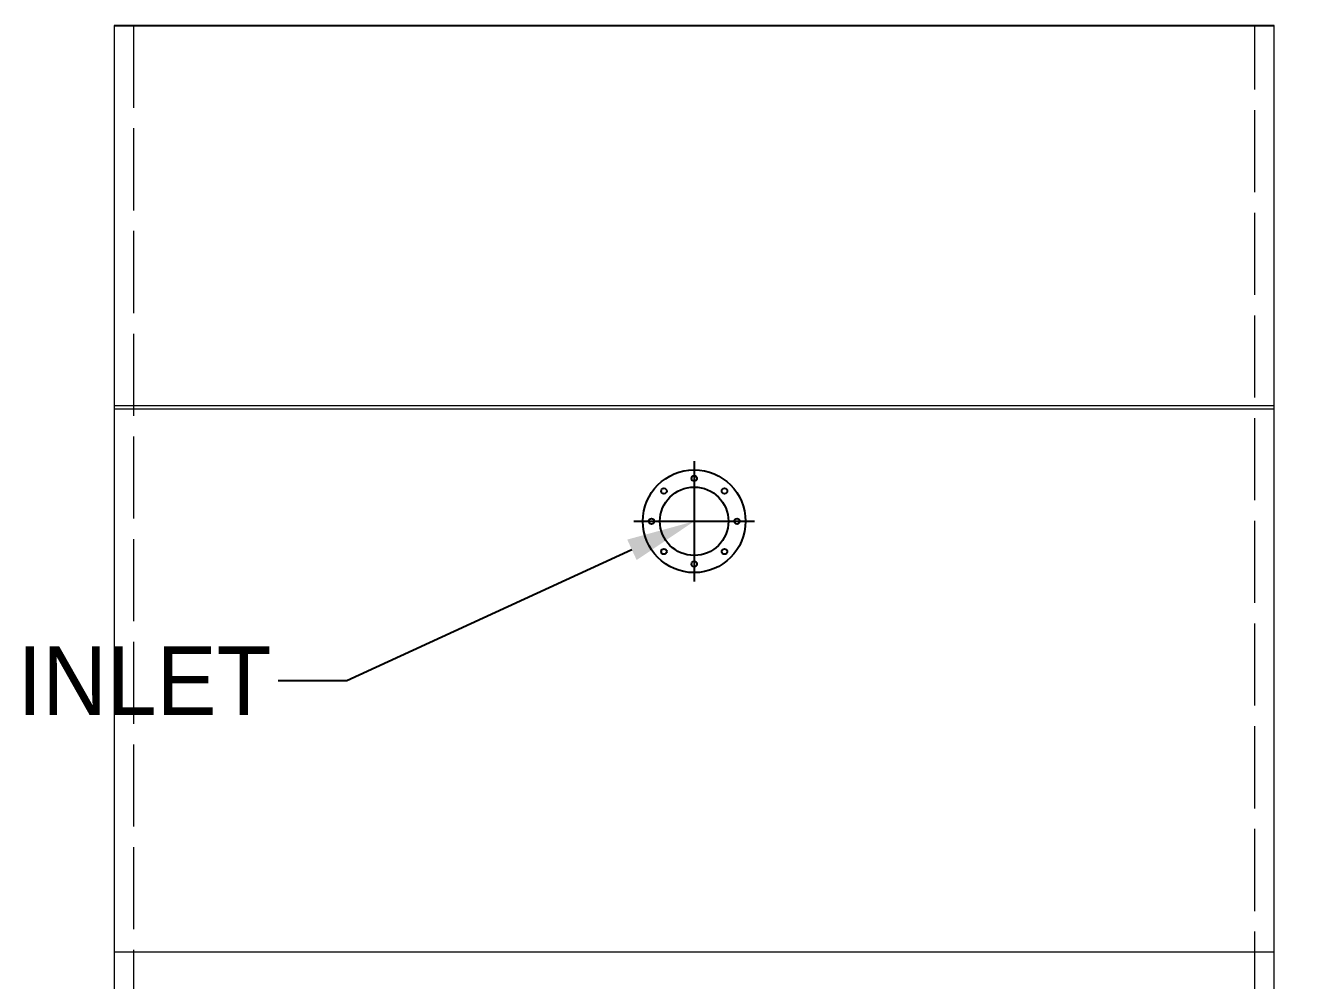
# Model space of a CAD drawing. Header units: millimetres. Extents: x 123490 to 162203, y 41590 to 62385.
# Drawn here: x 147854 to 150654, y 49114 to 51206 of the extents above; entities that cross this region are included whole.
import ezdxf
from ezdxf import colors
from ezdxf.entities.mleader import LeaderData, LeaderLine
from ezdxf.enums import TextEntityAlignment as Align
from ezdxf.math import Vec2, Vec3

# ---------------------------------------------------------------- set-up
doc = ezdxf.new("R2010")
doc.units = ezdxf.units.MM
doc.header["$LTSCALE"] = 30
doc.header["$MEASUREMENT"] = 0
doc.linetypes.add('CENTER', pattern=[2, 1.25, -0.25, 0.25, -0.25])
doc.linetypes.add('DASHED', pattern=[15, 12, -3])
doc.layers.get('0').update_dxf_attribs({"linetype": 'CONTINUOUS'})
doc.layers.get('DEFPOINTS').update_dxf_attribs({"color": 143, "linetype": 'CONTINUOUS'})
for name, color, linetype in [('center', 1, 'CENTER'), ('냉각탑_dim', 1, 'CONTINUOUS'), ('냉각탑_text', 3, 'CONTINUOUS')]:
    doc.layers.add(name, color=color, linetype=linetype)
doc.styles.add('HY울릉도L', font='')
doc.styles.get("Standard").update_dxf_attribs({"font": ''})
doc.styles.add('돋움', font='')
doc.styles.get('HY울릉도L').set_extended_font_data('HY울릉도L')
doc.styles.get('Standard').set_extended_font_data('Dotum')
doc.styles.get('돋움').set_extended_font_data('Dotum')
doc.dimstyles.new('성지DIM', dxfattribs={"dimtxt": 3.5, "dimasz": 3, "dimexe": 1, "dimexo": 2.5, "dimgap": 2, "dimtad": 1, "dimdec": 0, "dimzin": 3, "dimdsep": 46, "dimtxsty": 'HY울릉도L', "dimblk": 'ARCHTICK', "dimcen": -2, "dimclrd": 256, "dimclre": 256, "dimclrt": 7, "dimadec": 0, "dimazin": 0, "dimtfac": 1, "dimtdec": 0, "dimtofl": 0, "dimtmove": 0, "dimatfit": 3, "dimfxl": 1, "dimtolj": 1, "dimtzin": 0, "dimlwe": -1, "dimarcsym": 0})

# ---------------------------------------------------------------- blocks, each defined once
blk = doc.blocks.new('_ArchTick')
at = {"color": 0, "linetype": 'ByBlock', "const_width": 0.15}
blk.add_lwpolyline([(-0.5, -0.5), (0.5, 0.5)], dxfattribs=at)
blk = doc.blocks.new('*D45')
at = {"layer": 'DEFPOINTS', "color": 0, "transparency": 16777216}
for p in [(150588, 52027.3), (148048, 51205.7), (150588, 51205.5)]:
    blk.add_point(p, dxfattribs=at)
at = {"layer": '냉각탑_dim', "transparency": 16777216}
for p, q in [((148048, 51305.7), (148048, 52067.3)), ((150588, 51305.5), (150588, 52067.3))]:
    blk.add_line(p, q, dxfattribs=at)
at = {"layer": '냉각탑_dim', "lineweight": -2, "transparency": 16777216}
blk.add_line((148048, 52027.3), (150588, 52027.3), dxfattribs=at)
at = {"layer": '냉각탑_dim', "lineweight": -2, "transparency": 16777216, "xscale": 120, "yscale": 120, "zscale": 120, "rotation": 180}
blk.add_blockref('_ArchTick', (148048, 52027.3), dxfattribs=at)
at = {"layer": '냉각탑_dim', "lineweight": -2, "transparency": 16777216, "xscale": 120, "yscale": 120, "zscale": 120}
blk.add_blockref('_ArchTick', (150588, 52027.3), dxfattribs=at)
at = {"layer": '냉각탑_dim', "color": 7, "transparency": 16777216, "insert": (149318, 52177.3), "char_height": 140, "attachment_point": 5, "style": 'HY울릉도L'}
blk.add_mtext('\\A1;2540', dxfattribs=at)

msp = doc.modelspace()

# ---------------------------------------------------------------- linework, layer by layer
at = {"lineweight": 18, "ltscale": 500}
for p, q in [((148048, 51205.7), (148048, 47465.7)), ((150588, 47465.7), (150588, 51205.7)), ((150588, 50372.3), (148048, 50372.3)), ((150588, 50365.3), (148048, 50365.3)), ((150588, 49175.7), (148048, 49175.7))]:
    msp.add_line(p, q, dxfattribs=at)
at = {"ltscale": 500}
msp.add_line((148048, 51205.7), (150588, 51205.7), dxfattribs=at)
at = {"color": 5, "linetype": 'DASHED', "lineweight": 9, "ltscale": 0.5}
for p, q in [((148090, 51205.7), (148090, 47465.7)), ((150546, 47465.7), (150546, 51205.7))]:
    msp.add_line(p, q, dxfattribs=at)
at = {"color": 3}
for centre, radius in [((149318, 50119.7), 112.5), ((149318, 50213.5), 6), ((149318, 50119.7), 75), ((149251.7, 50186), 6), ((149384.3, 50186), 6), ((149224.3, 50119.7), 6), ((149411.8, 50119.7), 6), ((149251.7, 50053.4), 6), ((149384.3, 50053.4), 6), ((149318, 50026), 6)]:
    msp.add_circle(centre, radius, dxfattribs=at)
at = {"layer": 'center', "linetype": 'CENTER', "ltscale": 50}
for p, q in [((149318, 50251.7), (149318, 49987.7)), ((149186, 50119.7), (149450, 50119.7))]:
    msp.add_line(p, q, dxfattribs=at)

# ---------------------------------------------------------------- texts
at = {"layer": '냉각탑_text', "style": '돋움'}
msp.add_text('INLET', height=150, dxfattribs=at).set_placement((148391.7, 49770.4), align=Align.MIDDLE_RIGHT)

# ---------------------------------------------------------------- dimensions: what is measured, and where the dimension line sits
at = {"layer": '냉각탑_dim'}
dim = msp.add_linear_dim(base=(150588, 52027.3), p1=(148048, 51205.7), p2=(150588, 51205.5), dimstyle='성지DIM', override={"dimscale": 40}, dxfattribs=at)
dim.commit()
dim.dimension.update_dxf_attribs({"geometry": '*D45', "text_midpoint": (149318, 52177.3)})

# ---------------------------------------------------------------- leaders
ml = msp.add_multileader_mtext('Standard', dxfattribs=at)
ml.set_content('')
ml.set_leader_properties(color=256)
ml.build(insert=Vec2(0, 0))
ml.multileader.update_dxf_attribs({"text_right_attachment_type": 6, "dogleg_length": 5, "arrow_head_size": 150, "scale": 30})
ctx = ml.context
ctx.base_point, ctx.scale, ctx.char_height, ctx.arrow_head_size, ctx.landing_gap_size, ctx.plane_origin = Vec3(148406.9, 49770.4), 30, 5.4, 150, 2.7, Vec3(149007, 50634.9)
ctx.right_attachment = 6
notes = []
notes.append((ctx, [(0, (1, 1, 0), (148556.9, 49770.4), (-1, 0), 150, [(0, [(149318, 50119.7)], 0, [])])]))
ctx.mtext, ml.multileader.dxf.content_type = None, 0
for ctx, leaders in notes:
    for number, flags, end, landing, length, lines in leaders:
        leader = LeaderData()
        leader.index, (leader.has_last_leader_line, leader.has_dogleg_vector, leader.attachment_direction) = number, flags
        leader.last_leader_point, leader.dogleg_vector, leader.dogleg_length = Vec3(end), Vec3(landing), length
        for number, points, colour, breaks in lines:
            line = LeaderLine()
            line.index, line.vertices, line.color, line.breaks = number, Vec3.list(points), colors.encode_raw_color(colour), breaks
            leader.lines.append(line)
        ctx.leaders.append(leader)

doc.saveas('drawing.dxf')
